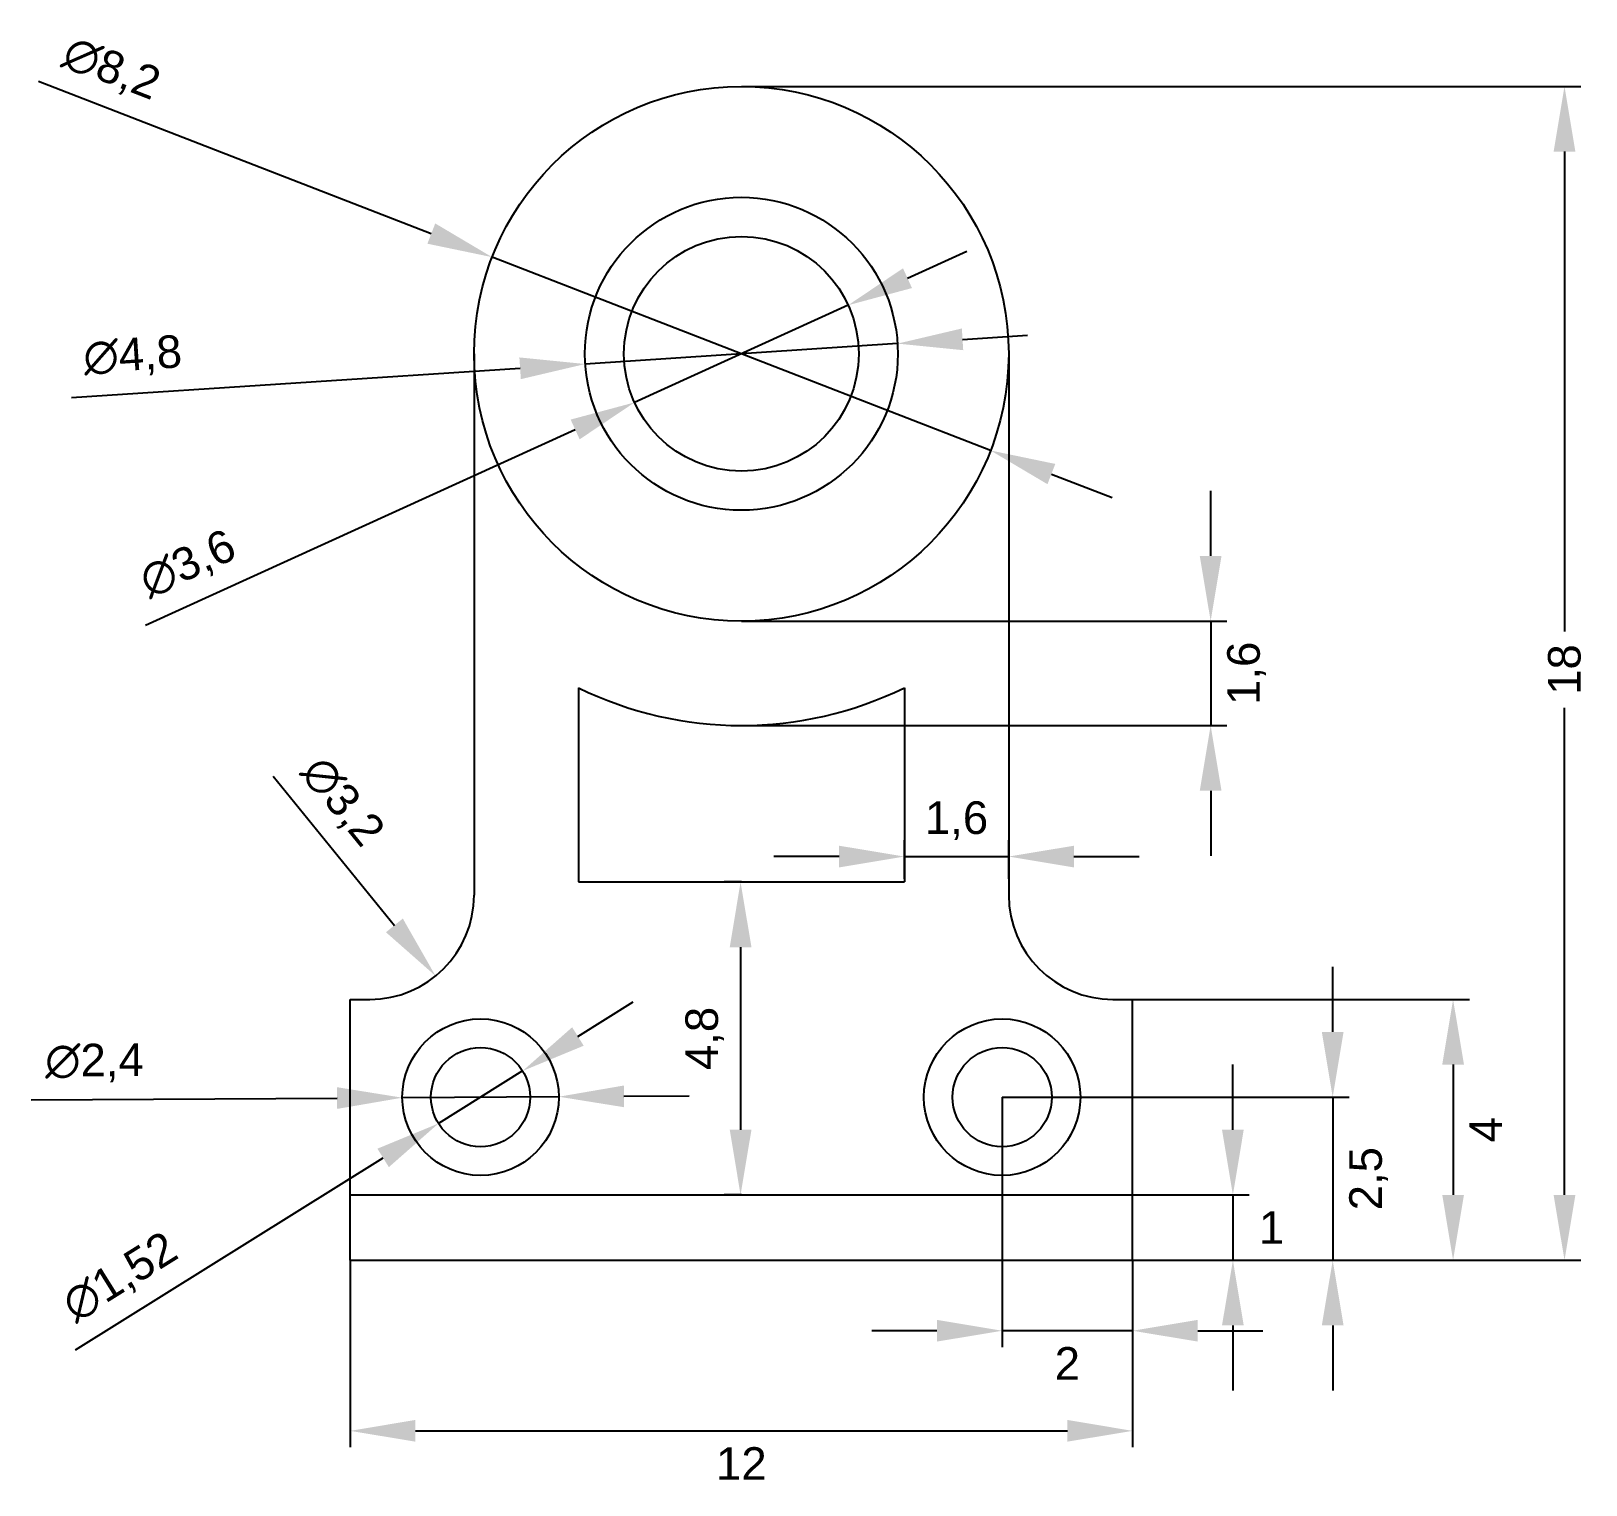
# Model space of a CAD drawing. Header units: millimetres. Extents: x 3213.1 to 3237, y 1860.5 to 1882.8.
import ezdxf

# ---------------------------------------------------------------- set-up
doc = ezdxf.new("R2010")
doc.units = ezdxf.units.MM
doc.styles.get("Standard").update_dxf_attribs({"font": 'arial.ttf'})
doc.dimstyles.new('ISO-25', dxfattribs={"dimtxt": 0.5, "dimasz": 1, "dimexe": 0.25, "dimexo": 0, "dimgap": 0.25, "dimtad": 2, "dimtxsty": 'Standard', "dimcen": 2.5, "dimadec": 0, "dimazin": 0, "dimtfac": 1, "dimtmove": 0, "dimatfit": 3, "dimfxl": 1, "dimarcsym": 0})

# ---------------------------------------------------------------- blocks, each defined once
blk = doc.blocks.new('*D2')
at = {"color": 0, "lineweight": -2, "transparency": 16777216}
for p, q in [((3224.027, 1881.91), (3236.902, 1881.91)), ((3236.652, 1880.91), (3236.652, 1873.553)), ((3236.652, 1864.91), (3236.652, 1872.382)), ((3230.027, 1863.91), (3236.902, 1863.91))]:
    blk.add_line(p, q, dxfattribs=at)
at = {"color": 0, "transparency": 16777216}
for points in [[(3236.485, 1880.91), (3236.819, 1880.91), (3236.652, 1881.91)], [(3236.485, 1864.91), (3236.819, 1864.91), (3236.652, 1863.91)]]:
    blk.add_solid(points, dxfattribs=at)
at = {"layer": 'Defpoints', "color": 0, "transparency": 16777216}
for p in [(3224.027, 1881.91), (3230.027, 1863.91), (3236.652, 1863.91)]:
    blk.add_point(p, dxfattribs=at)
at = {"color": 0, "transparency": 16777216, "insert": (3236.652, 1872.968), "char_height": 0.5, "attachment_point": 5, "rotation": 90}
blk.add_mtext('18', dxfattribs=at)
blk = doc.blocks.new('*D3')
at = {"color": 0, "lineweight": -2, "transparency": 16777216}
for p, q in [((3218.027, 1863.91), (3218.027, 1861.043)), ((3230.027, 1863.91), (3230.027, 1861.043)), ((3219.027, 1861.293), (3229.027, 1861.293))]:
    blk.add_line(p, q, dxfattribs=at)
at = {"color": 0, "transparency": 16777216}
for points in [[(3219.027, 1861.46), (3219.027, 1861.127), (3218.027, 1861.293)], [(3229.027, 1861.46), (3229.027, 1861.127), (3230.027, 1861.293)]]:
    blk.add_solid(points, dxfattribs=at)
at = {"layer": 'Defpoints', "color": 0, "transparency": 16777216}
for p in [(3218.027, 1863.91), (3230.027, 1863.91), (3230.027, 1861.293)]:
    blk.add_point(p, dxfattribs=at)
at = {"color": 0, "transparency": 16777216, "insert": (3224.027, 1860.792), "char_height": 0.5, "attachment_point": 5}
blk.add_mtext('12', dxfattribs=at)
blk = doc.blocks.new('*D4')
at = {"color": 0, "lineweight": -2, "transparency": 16777216}
for p, q in [((3231.566, 1865.91), (3231.566, 1866.91)), ((3230.027, 1864.91), (3231.816, 1864.91)), ((3231.566, 1864.91), (3231.566, 1863.91)), ((3230.027, 1863.91), (3232.5, 1863.91)), ((3231.566, 1862.91), (3231.566, 1861.91))]:
    blk.add_line(p, q, dxfattribs=at)
at = {"color": 0, "transparency": 16777216}
for points in [[(3231.399, 1865.91), (3231.732, 1865.91), (3231.566, 1864.91)], [(3231.399, 1862.91), (3231.732, 1862.91), (3231.566, 1863.91)]]:
    blk.add_solid(points, dxfattribs=at)
at = {"layer": 'Defpoints', "color": 0, "transparency": 16777216}
for p in [(3230.027, 1864.91), (3230.027, 1863.91), (3231.566, 1863.91)]:
    blk.add_point(p, dxfattribs=at)
at = {"color": 0, "transparency": 16777216, "insert": (3232.158, 1864.411), "char_height": 0.5, "attachment_point": 5}
blk.add_mtext('1', dxfattribs=at)
blk = doc.blocks.new('*D5')
at = {"color": 0, "lineweight": -2, "transparency": 16777216}
for p, q in [((3233.097, 1867.41), (3233.097, 1868.41)), ((3228.027, 1866.41), (3233.347, 1866.41)), ((3233.097, 1866.41), (3233.097, 1863.91)), ((3230.027, 1863.91), (3233.347, 1863.91)), ((3233.097, 1862.91), (3233.097, 1861.91))]:
    blk.add_line(p, q, dxfattribs=at)
at = {"color": 0, "transparency": 16777216}
for points in [[(3232.93, 1867.41), (3233.263, 1867.41), (3233.097, 1866.41)], [(3232.93, 1862.91), (3233.263, 1862.91), (3233.097, 1863.91)]]:
    blk.add_solid(points, dxfattribs=at)
at = {"layer": 'Defpoints', "color": 0, "transparency": 16777216}
for p in [(3228.027, 1866.41), (3230.027, 1863.91), (3233.097, 1863.91)]:
    blk.add_point(p, dxfattribs=at)
at = {"color": 0, "transparency": 16777216, "insert": (3233.647, 1865.16), "char_height": 0.5, "attachment_point": 5, "rotation": 90}
blk.add_mtext('2,5', dxfattribs=at)
blk = doc.blocks.new('*D6')
at = {"color": 0, "lineweight": -2, "transparency": 16777216}
for p, q in [((3230.027, 1867.91), (3235.193, 1867.91)), ((3234.943, 1866.91), (3234.943, 1864.91)), ((3230.027, 1863.91), (3235.193, 1863.91))]:
    blk.add_line(p, q, dxfattribs=at)
at = {"color": 0, "transparency": 16777216}
for points in [[(3234.777, 1866.91), (3235.11, 1866.91), (3234.943, 1867.91)], [(3234.777, 1864.91), (3235.11, 1864.91), (3234.943, 1863.91)]]:
    blk.add_solid(points, dxfattribs=at)
at = {"layer": 'Defpoints', "color": 0, "transparency": 16777216}
for p in [(3230.027, 1867.91), (3230.027, 1863.91), (3234.943, 1863.91)]:
    blk.add_point(p, dxfattribs=at)
at = {"color": 0, "transparency": 16777216, "insert": (3235.443, 1865.91), "char_height": 0.5, "attachment_point": 5, "rotation": 90}
blk.add_mtext('4', dxfattribs=at)
blk = doc.blocks.new('*D7')
at = {"color": 0, "lineweight": -2, "transparency": 16777216}
for p, q in [((3226.527, 1869.76), (3226.527, 1870.35)), ((3228.127, 1869.76), (3228.127, 1870.35)), ((3225.527, 1870.1), (3224.527, 1870.1)), ((3226.527, 1870.1), (3228.127, 1870.1)), ((3229.127, 1870.1), (3230.127, 1870.1))]:
    blk.add_line(p, q, dxfattribs=at)
at = {"color": 0, "transparency": 16777216}
for points in [[(3225.527, 1870.266), (3225.527, 1869.933), (3226.527, 1870.1)], [(3229.127, 1870.266), (3229.127, 1869.933), (3228.127, 1870.1)]]:
    blk.add_solid(points, dxfattribs=at)
at = {"layer": 'Defpoints', "color": 0, "transparency": 16777216}
for p in [(3228.127, 1870.1), (3226.527, 1869.76), (3228.127, 1869.76)]:
    blk.add_point(p, dxfattribs=at)
at = {"color": 0, "transparency": 16777216, "insert": (3227.327, 1870.65), "char_height": 0.5, "attachment_point": 5}
blk.add_mtext('1,6', dxfattribs=at)
blk = doc.blocks.new('*D8')
at = {"color": 0, "lineweight": -2, "transparency": 16777216}
for p, q in [((3231.225, 1874.71), (3231.225, 1875.71)), ((3224.027, 1873.71), (3231.475, 1873.71)), ((3231.225, 1873.71), (3231.225, 1872.11)), ((3224.027, 1872.11), (3231.475, 1872.11)), ((3231.225, 1871.11), (3231.225, 1870.11))]:
    blk.add_line(p, q, dxfattribs=at)
at = {"color": 0, "transparency": 16777216}
for points in [[(3231.058, 1874.71), (3231.391, 1874.71), (3231.225, 1873.71)], [(3231.058, 1871.11), (3231.391, 1871.11), (3231.225, 1872.11)]]:
    blk.add_solid(points, dxfattribs=at)
at = {"layer": 'Defpoints', "color": 0, "transparency": 16777216}
for p in [(3224.027, 1873.71), (3224.027, 1872.11), (3231.225, 1872.11)]:
    blk.add_point(p, dxfattribs=at)
at = {"color": 0, "transparency": 16777216, "insert": (3231.775, 1872.91), "char_height": 0.5, "attachment_point": 5, "rotation": 90}
blk.add_mtext('1,6', dxfattribs=at)
blk = doc.blocks.new('*D9')
at = {"color": 0, "lineweight": -2, "transparency": 16777216}
for p, q in [((3228.027, 1866.41), (3228.027, 1862.578)), ((3230.027, 1863.91), (3230.027, 1862.578)), ((3227.027, 1862.828), (3226.027, 1862.828)), ((3230.027, 1862.828), (3228.027, 1862.828)), ((3231.027, 1862.828), (3232.027, 1862.828))]:
    blk.add_line(p, q, dxfattribs=at)
at = {"color": 0, "transparency": 16777216}
for points in [[(3227.027, 1862.995), (3227.027, 1862.662), (3228.027, 1862.828)], [(3231.027, 1862.995), (3231.027, 1862.662), (3230.027, 1862.828)]]:
    blk.add_solid(points, dxfattribs=at)
at = {"layer": 'Defpoints', "color": 0, "transparency": 16777216}
for p in [(3228.027, 1866.41), (3230.027, 1863.91), (3228.027, 1862.828)]:
    blk.add_point(p, dxfattribs=at)
at = {"color": 0, "transparency": 16777216, "insert": (3229.027, 1862.327), "char_height": 0.5, "attachment_point": 5}
blk.add_mtext('2', dxfattribs=at)
blk = doc.blocks.new('*D10')
at = {"color": 0, "lineweight": -2, "transparency": 16777216}
for p, q in [((3224.027, 1869.71), (3223.765, 1869.71)), ((3224.015, 1868.71), (3224.015, 1865.91)), ((3224.027, 1864.91), (3223.765, 1864.91))]:
    blk.add_line(p, q, dxfattribs=at)
at = {"color": 0, "transparency": 16777216}
for points in [[(3223.849, 1868.71), (3224.182, 1868.71), (3224.015, 1869.71)], [(3223.849, 1865.91), (3224.182, 1865.91), (3224.015, 1864.91)]]:
    blk.add_solid(points, dxfattribs=at)
at = {"layer": 'Defpoints', "color": 0, "transparency": 16777216}
for p in [(3224.027, 1869.71), (3224.015, 1864.91), (3224.027, 1864.91)]:
    blk.add_point(p, dxfattribs=at)
at = {"color": 0, "transparency": 16777216, "insert": (3223.465, 1867.31), "char_height": 0.5, "attachment_point": 5, "rotation": 90}
blk.add_mtext('4,8', dxfattribs=at)
blk = doc.blocks.new('*D11')
at = {"color": 0, "lineweight": -2, "transparency": 16777216}
for p, q in [((3221.52, 1867.341), (3222.369, 1867.87)), ((3220.672, 1866.812), (3219.382, 1866.007)), ((3213.814, 1862.537), (3218.533, 1865.478))]:
    blk.add_line(p, q, dxfattribs=at)
at = {"color": 0, "transparency": 16777216}
for points in [[(3221.432, 1867.482), (3221.609, 1867.199), (3220.672, 1866.812)], [(3218.445, 1865.62), (3218.621, 1865.337), (3219.382, 1866.007)]]:
    blk.add_solid(points, dxfattribs=at)
at = {"layer": 'Defpoints', "color": 0, "transparency": 16777216}
for p in [(3220.672, 1866.812), (3219.382, 1866.007)]:
    blk.add_point(p, dxfattribs=at)
at = {"color": 0, "transparency": 16777216, "insert": (3214.511, 1863.629), "char_height": 0.5, "attachment_point": 5, "rotation": 31.9383}
blk.add_mtext('∅1,52', dxfattribs=at)
blk = doc.blocks.new('*D12')
at = {"color": 0, "lineweight": -2, "transparency": 16777216}
for p, q in [((3213.134, 1866.368), (3217.827, 1866.396)), ((3221.227, 1866.417), (3218.827, 1866.402)), ((3222.227, 1866.423), (3223.227, 1866.429))]:
    blk.add_line(p, q, dxfattribs=at)
at = {"color": 0, "transparency": 16777216}
for points in [[(3217.826, 1866.563), (3217.828, 1866.23), (3218.827, 1866.402)], [(3222.226, 1866.589), (3222.228, 1866.256), (3221.227, 1866.417)]]:
    blk.add_solid(points, dxfattribs=at)
at = {"layer": 'Defpoints', "color": 0, "transparency": 16777216}
for p in [(3218.827, 1866.402), (3221.227, 1866.417)]:
    blk.add_point(p, dxfattribs=at)
at = {"color": 0, "transparency": 16777216, "insert": (3214.106, 1866.933), "char_height": 0.5, "attachment_point": 5, "rotation": 0.3414}
blk.add_mtext('∅2,4', dxfattribs=at)
blk = doc.blocks.new('*D13')
at = {"color": 0, "lineweight": -2, "transparency": 16777216}
blk.add_line((3216.844, 1871.331), (3218.706, 1869.044), dxfattribs=at)
at = {"color": 0, "transparency": 16777216}
blk.add_solid([(3218.835, 1869.149), (3218.576, 1868.939), (3219.337, 1868.269)], dxfattribs=at)
at = {"layer": 'Defpoints', "color": 0, "transparency": 16777216}
for p in [(3217.317, 1870.75), (3219.337, 1868.269)]:
    blk.add_point(p, dxfattribs=at)
at = {"color": 0, "transparency": 16777216, "insert": (3217.892, 1870.928), "char_height": 0.5, "attachment_point": 5, "rotation": 309.1459}
blk.add_mtext('∅3,2', dxfattribs=at)
blk = doc.blocks.new('*D14')
at = {"color": 0, "lineweight": -2, "transparency": 16777216}
for p, q in [((3226.575, 1878.97), (3227.485, 1879.384)), ((3225.665, 1878.555), (3222.389, 1877.064)), ((3214.89, 1873.65), (3221.478, 1876.649))]:
    blk.add_line(p, q, dxfattribs=at)
at = {"color": 0, "transparency": 16777216}
for points in [[(3226.506, 1879.121), (3226.644, 1878.818), (3225.665, 1878.555)], [(3221.409, 1876.801), (3221.547, 1876.498), (3222.389, 1877.064)]]:
    blk.add_solid(points, dxfattribs=at)
at = {"layer": 'Defpoints', "color": 0, "transparency": 16777216}
for p in [(3225.665, 1878.555), (3222.389, 1877.064)]:
    blk.add_point(p, dxfattribs=at)
at = {"color": 0, "transparency": 16777216, "insert": (3215.548, 1874.564), "char_height": 0.5, "attachment_point": 5, "rotation": 24.4748}
blk.add_mtext('∅3,6', dxfattribs=at)
blk = doc.blocks.new('*D15')
at = {"color": 0, "lineweight": -2, "transparency": 16777216}
for p, q in [((3226.422, 1877.966), (3221.632, 1877.653)), ((3227.42, 1878.031), (3228.417, 1878.096)), ((3213.754, 1877.138), (3220.634, 1877.588))]:
    blk.add_line(p, q, dxfattribs=at)
at = {"color": 0, "transparency": 16777216}
for points in [[(3227.409, 1878.198), (3227.43, 1877.865), (3226.422, 1877.966)], [(3220.623, 1877.754), (3220.645, 1877.421), (3221.632, 1877.653)]]:
    blk.add_solid(points, dxfattribs=at)
at = {"layer": 'Defpoints', "color": 0, "transparency": 16777216}
for p in [(3226.422, 1877.966), (3221.632, 1877.653)]:
    blk.add_point(p, dxfattribs=at)
at = {"color": 0, "transparency": 16777216, "insert": (3214.693, 1877.759), "char_height": 0.5, "attachment_point": 5, "rotation": 3.7391}
blk.add_mtext('∅4,8', dxfattribs=at)
blk = doc.blocks.new('*D16')
at = {"color": 0, "lineweight": -2, "transparency": 16777216}
for p, q in [((3213.248, 1881.99), (3219.272, 1879.653)), ((3227.849, 1876.327), (3220.204, 1879.292)), ((3228.782, 1875.966), (3229.714, 1875.604))]:
    blk.add_line(p, q, dxfattribs=at)
at = {"color": 0, "transparency": 16777216}
for points in [[(3219.332, 1879.809), (3219.212, 1879.498), (3220.204, 1879.292)], [(3228.842, 1876.121), (3228.722, 1875.81), (3227.849, 1876.327)]]:
    blk.add_solid(points, dxfattribs=at)
at = {"layer": 'Defpoints', "color": 0, "transparency": 16777216}
for p in [(3220.204, 1879.292), (3227.849, 1876.327)]:
    blk.add_point(p, dxfattribs=at)
at = {"color": 0, "transparency": 16777216, "insert": (3214.358, 1882.158), "char_height": 0.5, "attachment_point": 5, "rotation": 338.8041}
blk.add_mtext('∅8,2', dxfattribs=at)

msp = doc.modelspace()

# ---------------------------------------------------------------- linework, layer by layer
for p, q in [((3219.927, 1877.81), (3219.927, 1869.61)), ((3228.127, 1877.81), (3228.127, 1869.61)), ((3221.527, 1872.687), (3221.527, 1869.81)), ((3226.527, 1872.687), (3226.527, 1869.81)), ((3221.527, 1869.81), (3221.527, 1869.71)), ((3226.527, 1869.81), (3226.527, 1869.71)), ((3219.927, 1869.61), (3219.927, 1869.51)), ((3221.527, 1869.71), (3226.527, 1869.71)), ((3228.127, 1869.61), (3228.127, 1869.51)), ((3218.027, 1863.91), (3218.027, 1867.91)), ((3218.027, 1867.91), (3218.327, 1867.91)), ((3229.727, 1867.91), (3230.027, 1867.91)), ((3230.027, 1863.91), (3230.027, 1867.91)), ((3218.027, 1864.91), (3230.027, 1864.91)), ((3218.027, 1863.91), (3230.027, 1863.91))]:
    msp.add_line(p, q)
for centre, radius in [((3224.027, 1877.81), 4.1), ((3224.027, 1877.81), 2.4), ((3224.027, 1877.81), 1.8), ((3220.027, 1866.41), 1.2), ((3228.027, 1866.41), 1.2), ((3220.027, 1866.41), 0.76), ((3228.027, 1866.41), 0.76)]:
    msp.add_circle(centre, radius)
for centre, radius, start, end in [((3224.027, 1877.81), 5.7, 243.9856, 296.0144), ((3218.327, 1869.51), 1.6, 270, 0), ((3229.727, 1869.51), 1.6, 180, 270)]:
    msp.add_arc(centre, radius, start, end)

# ---------------------------------------------------------------- dimensions: what is measured, and where the dimension line sits
at = {"color": 3}
for p1, p2, picture, middle in [((3227.849, 1876.327), (3220.204, 1879.292), '*D16', (3214.156, 1881.637)), ((3225.665, 1878.555), (3222.389, 1877.064), '*D14', (3215.779, 1874.055)), ((3226.422, 1877.966), (3221.632, 1877.653), '*D15', (3214.729, 1877.202)), ((3217.317, 1870.75), (3219.337, 1868.269), '*D13', (3217.459, 1870.576)), ((3220.672, 1866.812), (3219.382, 1866.007), '*D11', (3214.806, 1863.155)), ((3221.227, 1866.417), (3218.827, 1866.402), '*D12', (3214.11, 1866.374))]:
    dim = msp.add_diameter_dim_2p(p1=p1, p2=p2, dimstyle='ISO-25', dxfattribs=at)
    dim.commit()
    dim.dimension.update_dxf_attribs({"geometry": picture, "text_midpoint": middle, "dimtype": 163})
for base, p1, p2, override, picture, middle in [((3236.652, 1863.91), (3224.027, 1881.91), (3230.027, 1863.91), {"dimtad": 0}, '*D2', (3236.652, 1872.968)), ((3231.225, 1872.11), (3224.027, 1873.71), (3224.027, 1872.11), {"dimjust": 4}, '*D8', (3231.225, 1872.91))]:
    dim = msp.add_linear_dim(base=base, p1=p1, p2=p2, angle=90, dimstyle='ISO-25', override=override, dxfattribs=at)
    dim.commit()
    dim.dimension.update_dxf_attribs({"geometry": picture, "text_midpoint": middle, "dimtype": 160})
for base, p1, p2, picture, middle in [((3228.127, 1870.1), (3226.527, 1869.76), (3228.127, 1869.76), '*D7', (3227.327, 1870.65)), ((3228.027, 1862.828), (3230.027, 1863.91), (3228.027, 1866.41), '*D9', (3229.027, 1862.327)), ((3230.027, 1861.293), (3218.027, 1863.91), (3230.027, 1863.91), '*D3', (3224.027, 1860.792))]:
    dim = msp.add_linear_dim(base=base, p1=p1, p2=p2, dimstyle='ISO-25', dxfattribs=at)
    dim.commit()
    dim.dimension.update_dxf_attribs({"geometry": picture, "text_midpoint": middle})
for base, p1, p2, picture, middle in [((3224.015, 1864.91), (3224.027, 1869.71), (3224.027, 1864.91), '*D10', (3223.465, 1867.31)), ((3233.097, 1863.91), (3228.027, 1866.41), (3230.027, 1863.91), '*D5', (3233.647, 1865.16)), ((3234.943, 1863.91), (3230.027, 1867.91), (3230.027, 1863.91), '*D6', (3235.443, 1865.91))]:
    dim = msp.add_linear_dim(base=base, p1=p1, p2=p2, angle=90, dimstyle='ISO-25', dxfattribs=at)
    dim.commit()
    dim.dimension.update_dxf_attribs({"geometry": picture, "text_midpoint": middle})
dim = msp.add_linear_dim(base=(3231.566, 1863.91), p1=(3230.027, 1864.91), p2=(3230.027, 1863.91), angle=90, dimstyle='ISO-25', override={"dimjust": 4}, dxfattribs=at)
dim.commit()
dim.dimension.update_dxf_attribs({"geometry": '*D4', "text_midpoint": (3232.158, 1864.411)})

doc.saveas('drawing.dxf')
